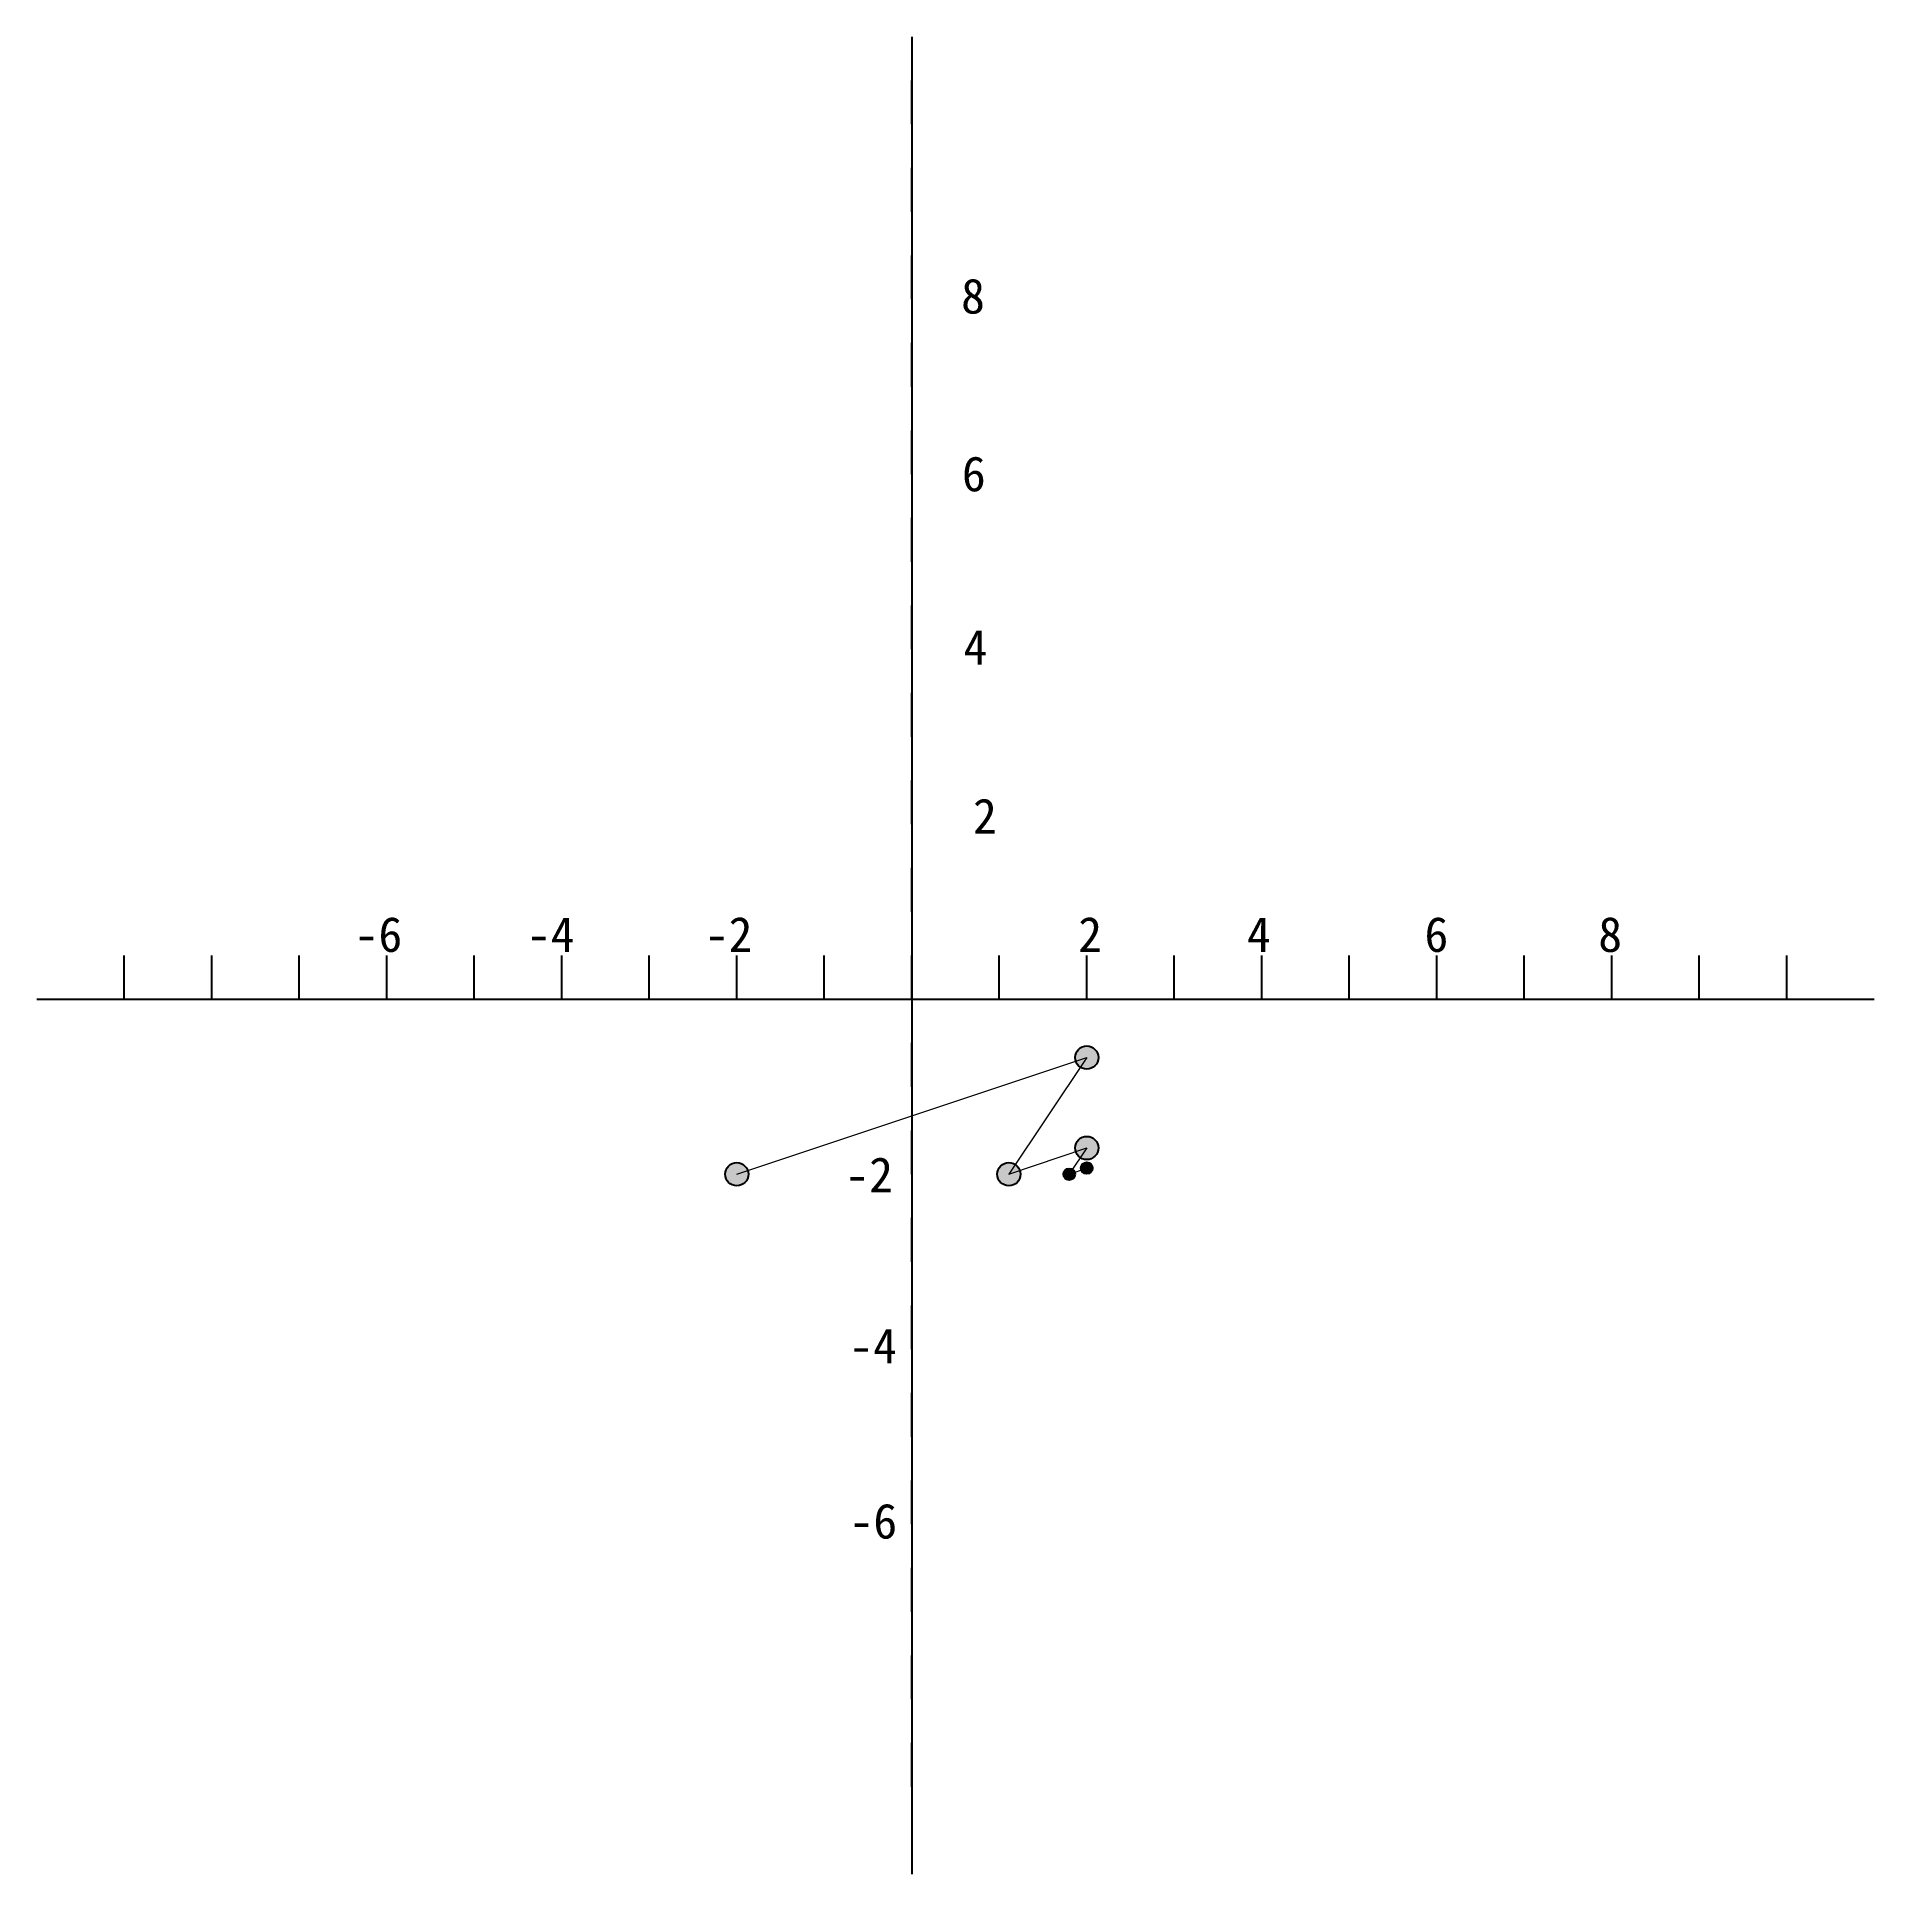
# Model space of a CAD drawing. Header units: millimetres. Extents: x -2 to 1499, y -2 to 1350.
# Drawn here: x 1477.81 to 1498.81, y 1328.95 to 1349.95 of the extents above; entities outside this region: 1.
import ezdxf

# ---------------------------------------------------------------- set-up
doc = ezdxf.new("R2010")
doc.units = ezdxf.units.MM
doc.header["$PDMODE"] = 4
doc.styles.get("Standard").update_dxf_attribs({"font": ''})
doc.styles.get('Standard').set_extended_font_data('SimSun')

# ---------------------------------------------------------------- blocks, each defined once
blk = doc.blocks.new('xcord')
for points in [[(1477.808, 1338.95), (1478.808, 1338.95), (1488.808, 1338.95)], [(1487.808, 1338.95), (1488.808, 1338.95), (1498.808, 1338.95)]]:
    blk.add_lwpolyline(points)
for p in [(1478.808, 1338.95), (1479.808, 1338.95), (1480.808, 1338.95), (1481.808, 1338.95), (1482.808, 1338.95), (1483.808, 1338.95), (1484.808, 1338.95), (1485.808, 1338.95), (1486.808, 1338.95), (1487.808, 1338.95), (1488.808, 1338.95), (1489.808, 1338.95), (1490.808, 1338.95), (1491.808, 1338.95), (1492.808, 1338.95), (1493.808, 1338.95), (1494.808, 1338.95), (1495.808, 1338.95), (1496.808, 1338.95), (1497.808, 1338.95)]:
    blk.add_point(p)
blk = doc.blocks.new('circle_green')
h = blk.add_hatch(color=1)
edge = h.paths.add_edge_path()
edge.add_arc((1485.808, 1336.95), 0.133, 0, 360)
at = {"color": 1}
blk.add_circle((1485.808, 1336.95), 0.133, dxfattribs=at)

msp = doc.modelspace()

# ---------------------------------------------------------------- hatches: boundary and pattern name
h = msp.add_hatch(color=2)
edge = h.paths.add_edge_path()
edge.add_arc((1489.808, 1338.283), 0.133, 0, 360)
h = msp.add_hatch(color=6)
edge = h.paths.add_edge_path()
edge.add_arc((1489.808, 1337.25), 0.133, 0, 360)
h = msp.add_hatch(color=4)
edge = h.paths.add_edge_path()
edge.add_arc((1488.918, 1336.95), 0.133, 0, 360)
h = msp.add_hatch(color=7)
edge = h.paths.add_edge_path()
edge.add_arc((1489.808, 1337.02), 0.0664, 0, 360)
h = msp.add_hatch(color=7)
edge = h.paths.add_edge_path()
edge.add_arc((1489.608, 1336.95), 0.0664, 0, 360)

# ---------------------------------------------------------------- linework, layer by layer
at = {"lineweight": 20}
msp.add_lwpolyline([(1485.808, 1336.95), (1489.808, 1338.283), (1488.918, 1336.95), (1489.808, 1337.25), (1489.608, 1336.95), (1489.808, 1337.02)], dxfattribs=at)
at = {"color": 2}
msp.add_circle((1489.808, 1338.283), 0.133, dxfattribs=at)
at = {"color": 6}
msp.add_circle((1489.808, 1337.25), 0.133, dxfattribs=at)
at = {"color": 4}
msp.add_circle((1488.918, 1336.95), 0.133, dxfattribs=at)
at = {"color": 7}
for centre in [(1489.808, 1337.02), (1489.608, 1336.95)]:
    msp.add_circle(centre, 0.0664, dxfattribs=at)
msp.add_point((-2, -2))

# ---------------------------------------------------------------- block references
at = {"rotation": 270}
msp.add_blockref('xcord', (148.858, 2827.758), dxfattribs=at)
for name in ['xcord', 'circle_green']:
    msp.add_blockref(name, (0, 0))

# ---------------------------------------------------------------- texts
at = {"char_height": 0.4, "attachment_point": 1}
for s, insert in [('8', (1488.372, 1347.186)), ('6', (1488.381, 1345.155)), ('4', (1488.399, 1343.172)), ('2', (1488.508, 1341.244)), ('-6', (1481.441, 1339.891)), ('-4', (1483.41, 1339.891)), ('-2', (1485.443, 1339.891)), ('2', (1489.711, 1339.891)), ('4', (1491.639, 1339.891)), ('6', (1493.668, 1339.891)), ('8', (1495.654, 1339.891)), ('-2', (1487.049, 1337.144)), ('-4', (1487.094, 1335.187)), ('-6', (1487.097, 1333.186))]:
    msp.add_mtext_dynamic_manual_height_columns(s, width=1.49972, gutter_width=12.5, heights=[0], dxfattribs=dict(at, insert=insert))

doc.saveas('drawing.dxf')
